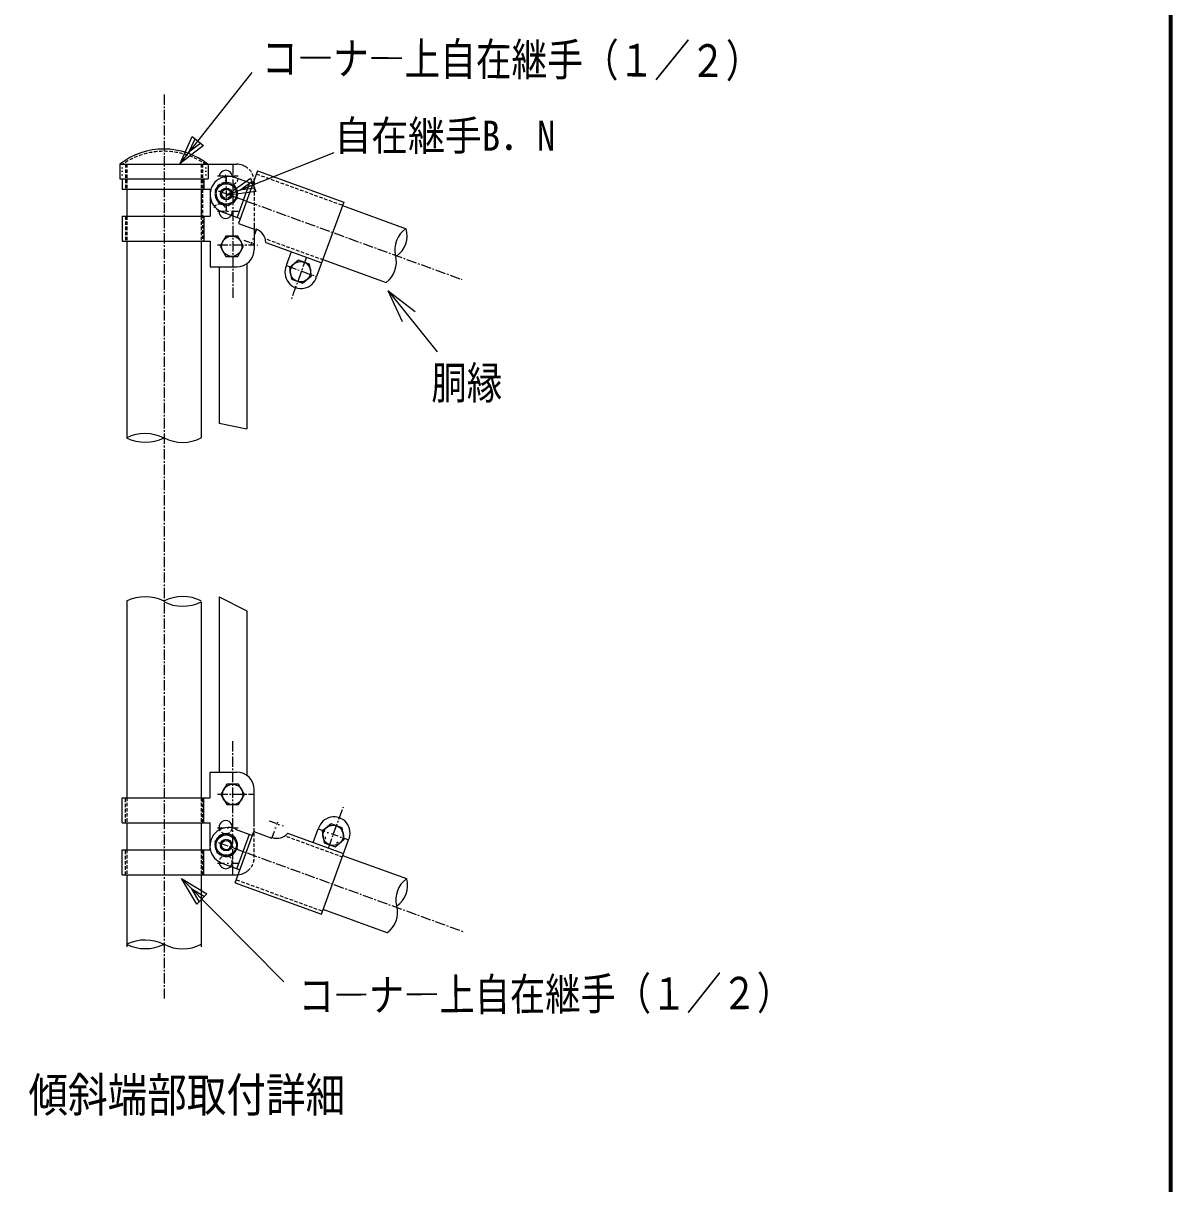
# Model space of a CAD drawing. Units: millimetres, scale not verified. Extents: x -4425 to 4425, y -3150 to 3150.
# Drawn here: x 2524 to 4200, y -1456 to 238 of the extents above; entities that cross this region are included whole.
import ezdxf
from ezdxf.enums import TextEntityAlignment as Align

# ---------------------------------------------------------------- set-up
doc = ezdxf.new("R2010")
doc.units = ezdxf.units.MM
doc.header["$LTSCALE"] = 20
for name, pattern in [('USER1', [1.125, 0.75, -0.125, 0.125, -0.125]), ('USER2', [0.375, 0.25, -0.125]), ('USER3', [1.01, 0.5, -0.25, 0.01, -0.25]), ('USER5', [0.26, 0.01, -0.25])]:
    doc.linetypes.add(name, pattern=pattern)
for name, color, linetype, lineweight in [('0-2_2', 7, 'Continuous', 25), ('0-3_1', 7, 'Continuous', 25), ('0-4_0', 7, 'Continuous', 25), ('0-C_WAKU', 7, 'Continuous', 25)]:
    doc.layers.add(name, color=color, linetype=linetype, lineweight=lineweight)
doc.styles.add('ＭＳ ゴシック', font='')
doc.styles.get('ＭＳ ゴシック').set_extended_font_data('MS Gothic')

# ---------------------------------------------------------------- blocks, each defined once
blk = doc.blocks.new('C64')
at = {"layer": '0-3_1', "color": 4}
blk.add_line((146544.5, 38812.8), (149533.9, 35796.9), dxfattribs=at)
blk.add_lwpolyline([(146986.7, 38068.3), (146544.5, 38812.8), (147285, 38364)], close=True, dxfattribs=at)
blk.add_lwpolyline([(147061.2, 38142.3), (146840.1, 38514.5), (147210.4, 38290.1)], dxfattribs=at)
blk = doc.blocks.new('C65')
at = {"layer": '0-3_1', "color": 4}
blk.add_line((146499.1, 59687.7), (148602.2, 62344.9), dxfattribs=at)
blk.add_lwpolyline([(147185.1, 60216.1), (146499.1, 59687.7), (146855.8, 60476.7)], close=True, dxfattribs=at)
blk.add_lwpolyline([(147102.7, 60281.2), (146759.8, 60017.1), (146938.1, 60411.6)], dxfattribs=at)
blk = doc.blocks.new('C66')
at = {"layer": '0-3_1', "color": 4}
blk.add_line((152577.7, 55968.4), (154000.7, 54189.7), dxfattribs=at)
blk.add_lwpolyline([(152990, 55068.9), (152577.7, 55968.4), (153364.9, 55368.7)], dxfattribs=at)

msp = doc.modelspace()

# ---------------------------------------------------------------- linework, layer by layer
at = {"layer": '0-2_2'}
for points in [[(2836.18, -16.99), (2833.21, -0.11), (2817.1, 5.76), (2803.97, -5.26), (2806.94, -22.14), (2823.05, -28.01)], [(2836, -967.5), (2822.87, -978.52), (2806.76, -972.65), (2803.78, -955.77), (2816.92, -944.75), (2833.02, -950.61)]]:
    msp.add_lwpolyline(points, close=True, dxfattribs=at)
at = {"layer": '0-2_2', "color": 2}
for points in [[(2845.19, -87.45), (2836.62, -72.6), (2819.47, -72.6), (2810.9, -87.45), (2819.47, -102.29), (2836.62, -102.29)], [(2944.38, -130.52), (2941.41, -113.63), (2925.3, -107.77), (2912.17, -118.79), (2915.14, -135.67), (2931.25, -141.53)], [(2846.5, -887.56), (2837.93, -872.72), (2820.78, -872.72), (2812.21, -887.56), (2820.78, -902.41), (2837.93, -902.41)], [(2992.12, -953.17), (2989.14, -936.29), (2973.04, -930.43), (2959.9, -941.45), (2962.88, -958.33), (2978.99, -964.19)]]:
    msp.add_lwpolyline(points, close=True, dxfattribs=at)
at = {"layer": '0-2_2'}
for centre, radius in [((2820.08, -11.13), 14.85), ((2820.08, -11.13), 6.86), ((2819.89, -961.63), 14.85), ((2819.89, -961.63), 6.86)]:
    msp.add_circle(centre, radius, dxfattribs=at)
at = {"layer": '0-2_2', "color": 4}
for centre in [(2820.08, -11.13), (2819.89, -961.63)]:
    msp.add_circle(centre, 8.57, dxfattribs=at)
at = {"layer": '0-2_2', "color": 2}
for centre in [(2828.05, -87.45), (2928.28, -124.65), (2829.36, -887.56), (2976.01, -947.31)]:
    msp.add_circle(centre, 14.85, dxfattribs=at)
at = {"layer": '0-3_1', "color": 2, "linetype": 'USER1'}
for p, q in [((2729.15, 133.97), (2729.15, -1185.39)), ((2829.78, 32.25), (2829.78, -162.73)), ((2808.33, -6.56), (3163.98, -136.01)), ((2807.29, -85.61), (2860.85, -85.61)), ((2907.77, -115.76), (2951.9, -131.82)), ((2937.07, -103.62), (2915.07, -164.08)), ((2829.78, -1004.94), (2829.78, -809.96)), ((2807.29, -887.08), (2860.85, -887.08)), ((2968.97, -965.98), (2990.98, -905.53)), ((2807.96, -957.58), (3165.58, -1087.74))]:
    msp.add_line(p, q, dxfattribs=at)
at = {"layer": '0-3_1'}
for p, q in [((2664.65, 32.28), (2835.22, 32.28)), ((2664.65, 32.28), (2664.65, 10.85)), ((2793.65, 32.28), (2793.65, 10.85)), ((2865.62, 22.72), (2837.67, -54.06)), ((2865.62, 22.72), (2991.47, -23.08)), ((2664.65, 10.85), (2793.65, 10.85)), ((2667.99, 10.82), (2667.99, -4.18)), ((2787.01, 10.85), (2787.01, -4.15)), ((2833.49, 12.76), (2858.66, 3.59)), ((2854.03, 5.28), (2835.7, -45.06)), ((2668.08, -4.15), (2796.65, -4.15)), ((2674.72, -4.15), (2674.72, -7.37)), ((2674.72, -4.15), (2674.72, -43.8)), ((2783.58, -4.15), (2783.58, -7.37)), ((2783.58, -4.15), (2783.58, -43.79)), ((2796.65, -4.15), (2796.65, -43.79)), ((2991.47, -23.08), (2951.89, -131.82)), ((2989.65, -28.09), (3082.49, -61.88)), ((2668.08, -43.8), (2796.65, -43.79)), ((2668.08, -43.8), (2790.22, -43.8)), ((2668.08, -43.8), (2668.08, -80.22)), ((2787.01, -43.79), (2787.01, -80.22)), ((2815.16, -37.59), (2840.33, -46.75)), ((2837.67, -54.06), (2863.85, -63.59)), ((2860.85, -53.26), (2860.85, -92.04)), ((2668.08, -80.22), (2796.65, -80.22)), ((2674.72, -80.22), (2674.72, -83.44)), ((2674.72, -80.22), (2674.72, -367.3)), ((2783.58, -80.22), (2783.58, -83.44)), ((2783.58, -80.22), (2783.58, -367.01)), ((2796.65, -80.22), (2796.65, -117.72)), ((2877.69, -82.01), (2959.22, -111.68)), ((2914.92, -95.56), (2907.59, -115.69)), ((2796.65, -117.72), (2835.22, -117.72)), ((2809.42, -117.72), (2809.42, -345.48)), ((2850.13, -112.93), (2850.13, -354.21)), ((2961.07, -106.62), (3053.53, -140.28)), ((2809.42, -345.48), (2850.13, -354.21)), ((2674.72, -605.39), (2674.72, -892.47)), ((2783.58, -606.49), (2783.58, -892.47)), ((2809.42, -599.08), (2809.42, -854.97)), ((2809.42, -599.08), (2850.13, -619.44)), ((2850.13, -619.44), (2850.13, -859.77)), ((2796.65, -854.97), (2835.22, -854.97)), ((2796.65, -892.47), (2796.65, -854.97)), ((2860.85, -929.57), (2860.85, -880.65)), ((2668.08, -928.9), (2668.08, -892.47)), ((2668.08, -892.47), (2796.65, -892.47)), ((2787.01, -928.9), (2787.01, -892.47)), ((2668.08, -928.9), (2790.22, -928.9)), ((2668.08, -928.9), (2796.65, -928.9)), ((2674.72, -928.9), (2674.72, -968.54)), ((2783.58, -928.9), (2783.58, -968.54)), ((2796.65, -968.54), (2796.65, -928.9)), ((2833.02, -1016.84), (2860.27, -941.98)), ((2833.14, -938.21), (2858.31, -947.37)), ((2835.35, -996.02), (2853.68, -945.68)), ((2860.27, -941.98), (2886.45, -951.51)), ((2909.59, -944.37), (2991.12, -974.05)), ((2946.82, -957.92), (2954.15, -937.79)), ((2958.87, -1062.65), (2998.45, -953.91)), ((2667.99, -983.51), (2667.99, -968.51)), ((2668.08, -968.54), (2674.72, -968.54)), ((2674.72, -968.54), (2796.65, -968.54)), ((2787.01, -1004.97), (2787.01, -968.54)), ((3083.28, -1011.05), (2989.98, -977.09)), ((2668.08, -1004.97), (2668.08, -983.54)), ((2814.82, -988.55), (2839.99, -997.71)), ((2668.08, -1004.97), (2835.22, -1004.97)), ((2674.72, -1004.97), (2674.72, -1109.97)), ((2783.58, -1004.97), (2783.58, -1109.97)), ((2833.02, -1016.84), (2958.87, -1062.65)), ((3054.73, -1089.59), (2961.4, -1055.62))]:
    msp.add_line(p, q, dxfattribs=at)
at = {"layer": '0-3_1', "color": 4, "linetype": 'USER5'}
for p, q in [((2668.08, 32.28), (2668.08, 10.85)), ((2790.22, 32.28), (2790.22, 10.85))]:
    msp.add_line(p, q, dxfattribs=at)
at = {"layer": '0-3_1', "color": 4, "linetype": 'USER2'}
for p, q in [((2673.01, 32.28), (2673.01, -4.15)), ((2674.72, 32.28), (2674.72, -4.15)), ((2783.58, 32.28), (2783.58, -4.15)), ((2785.3, 32.28), (2785.3, -9.51)), ((2863.93, 18.09), (2989.79, -27.71)), ((2860.85, 6.53), (2860.85, -53.26)), ((2785.3, -11.65), (2785.3, -80.22)), ((2673.01, -43.8), (2673.01, -80.22)), ((2674.72, -43.8), (2674.72, -80.22)), ((2783.58, -43.8), (2783.58, -80.22)), ((2879.38, -77.38), (2960.91, -107.05)), ((2673.01, -928.9), (2673.01, -892.47)), ((2674.72, -892.47), (2674.72, -928.9)), ((2783.58, -892.47), (2783.58, -928.9)), ((2785.3, -928.9), (2785.3, -892.47)), ((2860.85, -979.23), (2860.85, -919.43)), ((2907.91, -949), (2989.44, -978.68)), ((2673.01, -1004.97), (2673.01, -968.54)), ((2674.72, -968.54), (2674.72, -1004.97)), ((2783.58, -968.54), (2783.58, -1004.97)), ((2785.3, -1004.97), (2785.29, -968.54)), ((2834.71, -1012.21), (2960.56, -1058.01))]:
    msp.add_line(p, q, dxfattribs=at)
at = {"layer": '0-3_1', "color": 4, "linetype": 'USER3'}
for p, q in [((2807.29, 15.1), (2846.27, 15.1)), ((2819.84, 14.22), (2819.84, -35.78)), ((2807.29, -36.32), (2846.27, -36.32)), ((2864.21, -62.6), (2855.88, -85.47)), ((2845.46, -78.56), (2865.6, -85.89)), ((2882.69, -926.29), (2902.83, -933.62)), ((2886.79, -950.58), (2895.11, -927.7)), ((2807.29, -936.37), (2846.27, -936.37)), ((2954.33, -937.85), (2998.46, -953.91)), ((2807.29, -987.8), (2846.27, -987.8))]:
    msp.add_line(p, q, dxfattribs=at)
at = {"layer": '0-3_1'}
for centre, radius, start, end in [((2728.95, -50.2), 104.59, 51.82182, 128.01347), ((2819.14, 13.78), 9.64, 7.87286, 172.12701), ((2835.13, 6.53), 25.71, 51.3178, 90.00014), ((2823.11, -12.26), 26.79, 67.43705, 252.56328), ((2819.98, -10.85), 16.61, 123.3755, 176.62463), ((2819.98, -10.85), 16.61, 63.37547, 116.62454), ((2819.98, -10.85), 16.61, 3.37538, 56.6245), ((2819.98, -10.85), 16.61, 183.37537, 236.62476), ((2819.98, -10.85), 16.61, 303.37524, 356.62451), ((2819.98, -10.85), 16.61, 243.37546, 296.62454), ((2819.14, -37.27), 9.64, 174.39186, 5.60812), ((2856.27, -82.5), 21.43, 1.31163, 68.25038), ((3102.8, -92.3), 36.84, 124.02238, 194.36546), ((3047.07, -72.02), 36.84, 305.63519, 15.97727), ((3030.61, -110.36), 37.7, 307.46377, 13.6022), ((2929.13, -125.73), 23.57, 154.96872, 345.03104), ((2701.81, -310.5), 62.93, 244.01971, 295.9826), ((2701.49, -422.46), 61.54, 63.27, 115.83704), ((2756.32, -316.2), 57.66, 241.91357, 298.0845), ((2701.81, -662.2), 62.93, 64.0173, 115.98019), ((2756.43, -659.26), 60.39, 63.44981, 117.25411), ((2756.43, -552.55), 60.39, 242.7458, 296.55011), ((2835.13, -880.65), 25.71, 0, 90), ((2819.14, -935.43), 9.64, 354.39206, 185.60834), ((2977.1, -943.94), 23.57, 334.96924, 165.03094), ((2822.94, -962.71), 26.79, 67.43686, 252.56328), ((2819.89, -961.63), 16.61, 103.37468, 156.6254), ((2819.89, -961.63), 16.61, 43.37489, 96.62565), ((2893.5, -930.23), 21.43, 251.75205, 318.6886), ((2971.73, -935.39), 2.14, 70.01268, 159.99695), ((2986.83, -940.89), 2.14, 340.00278, 70.0127), ((2819.89, -961.63), 16.61, 163.37617, 216.62485), ((2819.89, -961.63), 16.61, 343.37427, 36.6254), ((2966.23, -950.49), 2.14, 160.00845, 250.01276), ((2981.34, -955.99), 2.14, 249.98767, 339.99704), ((2819.89, -961.63), 16.61, 223.37668, 276.62268), ((2819.89, -961.63), 16.61, 283.37494, 336.62421), ((2819.14, -986.48), 9.64, 187.87315, 352.12732), ((2835.13, -979.23), 25.71, 269.99976, 308.6821), ((3104.31, -1041.04), 36.84, 125.2559, 194.36632), ((3047.66, -1020.42), 36.84, 305.63373, 14.74393), ((3035, -1060.31), 35.14, 303.7586, 16.2449), ((2701.49, -1161.75), 61.54, 63.27, 115.83704), ((2701.81, -1049.78), 62.93, 244.01971, 295.9826), ((2756.32, -1055.48), 57.66, 241.91357, 298.0845)]:
    msp.add_arc(centre, radius, start, end, dxfattribs=at)
at = {"layer": '0-3_1', "color": 4, "linetype": 'USER2'}
for centre, radius, start, end in [((2729.22, -55.38), 106.48, 54.91736, 125.34429), ((2835.13, 6.53), 25.71, 0, 51.3178), ((2827.71, 12.31), 9.64, 152.12585, 347.87332), ((2810.25, -35.66), 9.64, 345.60886, 154.39221), ((2819.14, -935.43), 9.64, 185.60794, 354.39166), ((2819.14, -986.48), 9.64, 352.12686, 187.87268), ((2835.13, -979.23), 25.71, 308.68219, 0)]:
    msp.add_arc(centre, radius, start, end, dxfattribs=at)
at = {"layer": '0-3_1', "color": 2}
msp.add_arc((2835.13, -92.04), 25.71, 270, 0, dxfattribs=at)
at = {"layer": '0-C_WAKU'}
msp.add_lwpolyline([(-4050, 2925), (4200, 2925), (4200, -2925), (-4050, -2925)], close=True, dxfattribs=at)
for points in [[(4198, 2923), (4198, -2923), (-4048, -2923)], [(4196, 2921), (4196, -2921), (-4046, -2921)]]:
    msp.add_lwpolyline(points, dxfattribs=at)

# ---------------------------------------------------------------- block references
at = {"layer": '0-4_0', "xscale": 0.05, "yscale": 0.05}
for name in ['C65', 'C66', 'C64']:
    msp.add_blockref(name, (-4572.46, -2951.11), dxfattribs=at)
at = {"layer": '0-4_0', "xscale": 0.05, "yscale": 0.05, "rotation": 330}
msp.add_blockref('C65', (-5015.73, 1064.68), dxfattribs=at)

# ---------------------------------------------------------------- texts
at = {"layer": '0-3_1', "color": 4, "style": 'ＭＳ ゴシック', "width": 0.8}
for height, rotation, p in [(47.74, 359.65, (2871.78, 149.27)), (47.18, 0.316, (2925.63, -1218.83))]:
    msp.add_text('コ―ナ―上自在継手（１／２）', height=height, rotation=rotation, dxfattribs=at).set_placement(p, align=Align.BOTTOM_LEFT)
at = {"layer": '0-3_1', "color": 4, "style": 'ＭＳ ゴシック'}
for s, height, width, p in [('自在継手B．N', 43.79, 0.9, (2977.86, 38.93)), ('胴縁', 47.36, 0.8, (3119.31, -324.68)), ('傾斜端部取付詳細', 49.84, 0.85, (2531.24, -1365.95))]:
    msp.add_text(s, height=height, dxfattribs=dict(at, width=width)).set_placement(p, align=Align.BOTTOM_LEFT)

doc.saveas('drawing.dxf')
